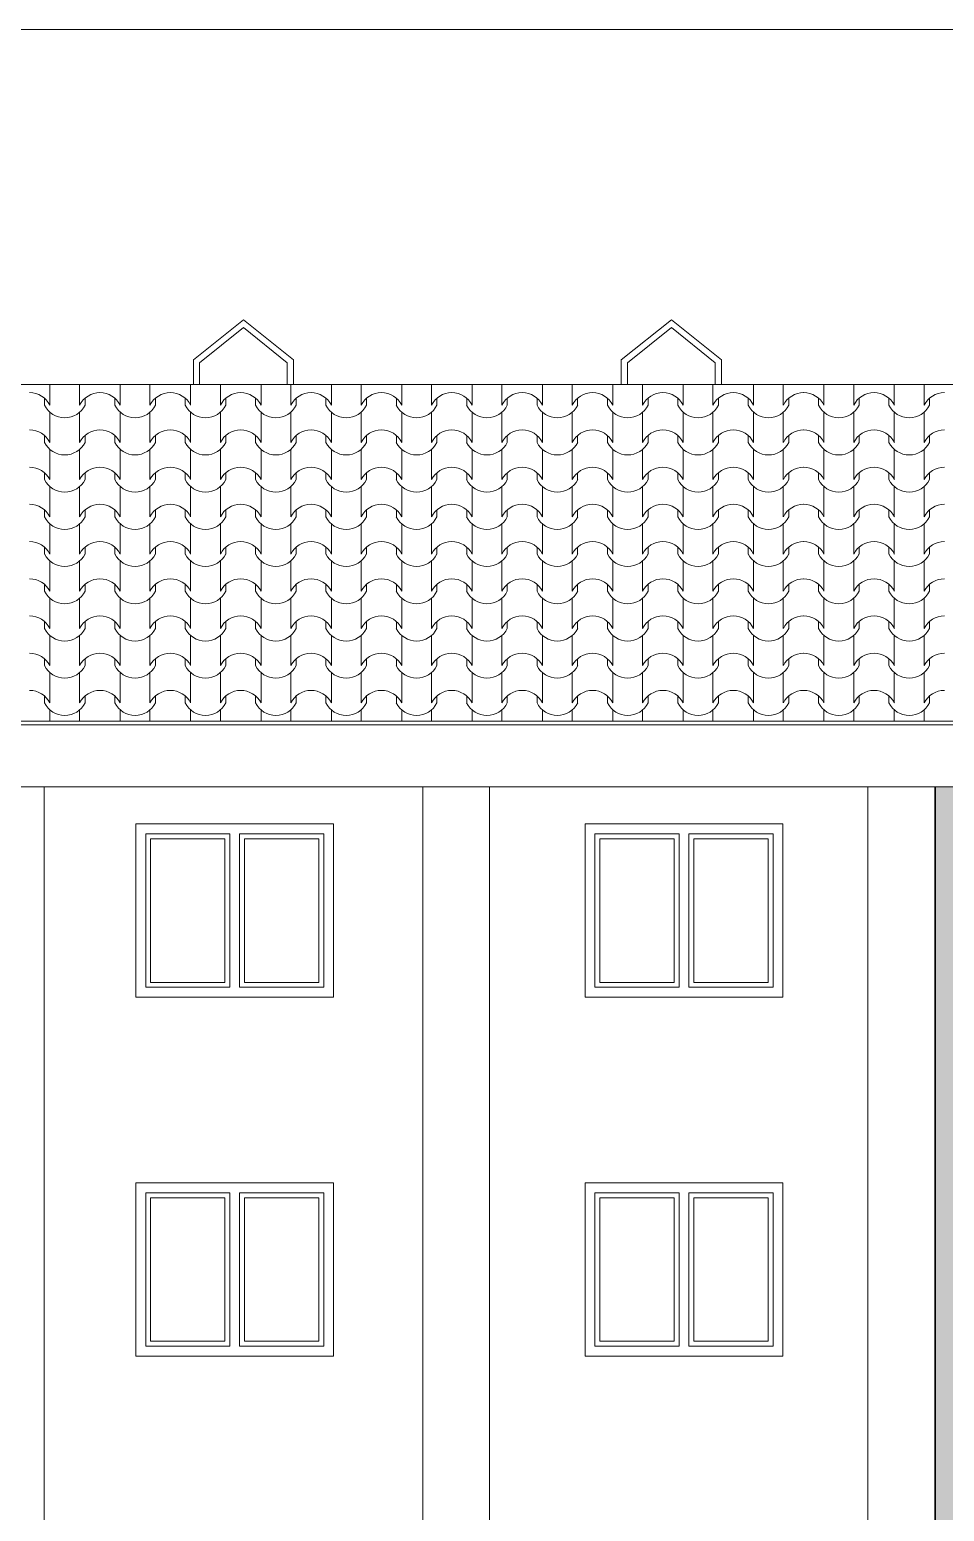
# Model space of a CAD drawing. Header units: millimetres. Extents: x 2791058 to 2855058, y -67651 to -18651.
# Drawn here: x 2807489 to 2814885, y -30625 to -18651 of the extents above; entities that cross this region are included whole.
import ezdxf

# ---------------------------------------------------------------- set-up
doc = ezdxf.new("R2010")
doc.units = ezdxf.units.MM
doc.header["$MEASUREMENT"] = 0
doc.linetypes.add('Hidden Line', pattern=[195.611112, 141.111112, -54.5])
doc.layers.add('Exterior walls', color=7, linetype='Continuous')
for name, color, linetype, lineweight in [('Exterior walls_Pen_No__1', 7, 'Continuous', 0), ('Lines_Pen_No__20', 1, 'Continuous', 0), ('Shell - Roof_Pen_No__21', 7, 'Continuous', 0), ('Structural - Bearing_Pen_No__1', 7, 'Continuous', 0)]:
    doc.layers.add(name, color=color, linetype=linetype, lineweight=lineweight)
doc.layers.add('Structural - Bearing_Pen_No__62', color=7, linetype='Continuous', lineweight=0, true_color=0xaaaaaa)

# ---------------------------------------------------------------- blocks, each defined once
blk = doc.blocks.new('*X2', base_point=(2247654, -76425))
at = {"layer": 'Structural - Bearing_Pen_No__62', "color": 253, "linetype": 'Continuous', "lineweight": 0, "true_color": 0xaaaaaa}
for p, q in [((2807653, -21518), (2807653, -21564)), ((2807893, -21518), (2807893, -21564)), ((2808222, -21518), (2808222, -21564)), ((2808462, -21518), (2808462, -21564)), ((2808791, -21518), (2808791, -21564)), ((2809031, -21518), (2809031, -21564)), ((2809360, -21518), (2809360, -21564)), ((2809600, -21518), (2809600, -21564)), ((2809929, -21518), (2809929, -21564)), ((2810169, -21518), (2810169, -21564)), ((2810498, -21518), (2810498, -21564)), ((2810738, -21518), (2810738, -21564)), ((2811067, -21518), (2811067, -21564)), ((2811307, -21518), (2811307, -21564)), ((2811636, -21518), (2811636, -21564)), ((2811876, -21518), (2811876, -21564)), ((2812205, -21518), (2812205, -21564)), ((2812445, -21518), (2812445, -21564)), ((2812774, -21518), (2812774, -21564)), ((2813014, -21518), (2813014, -21564)), ((2813343, -21518), (2813343, -21564)), ((2813583, -21518), (2813583, -21564)), ((2813911, -21518), (2813911, -21564)), ((2814152, -21518), (2814152, -21564)), ((2814480, -21518), (2814480, -21564)), ((2814721, -21518), (2814721, -21564)), ((2807609, -21630), (2807609, -21686)), ((2807653, -21564), (2807653, -21686)), ((2807893, -21564), (2807893, -21686)), ((2807937, -21630), (2807937, -21686)), ((2808178, -21630), (2808178, -21686)), ((2808222, -21564), (2808222, -21686)), ((2808462, -21564), (2808462, -21686)), ((2808506, -21630), (2808506, -21686)), ((2808747, -21630), (2808747, -21686)), ((2808791, -21564), (2808791, -21686)), ((2809031, -21564), (2809031, -21686)), ((2809075, -21630), (2809075, -21686)), ((2809316, -21630), (2809316, -21686)), ((2809360, -21564), (2809360, -21686)), ((2809600, -21564), (2809600, -21686)), ((2809644, -21630), (2809644, -21686)), ((2809885, -21630), (2809885, -21686)), ((2809929, -21564), (2809929, -21686)), ((2810169, -21564), (2810169, -21686)), ((2810213, -21630), (2810213, -21686)), ((2810454, -21630), (2810454, -21686)), ((2810498, -21564), (2810498, -21686)), ((2810738, -21564), (2810738, -21686)), ((2810782, -21630), (2810782, -21686)), ((2811023, -21630), (2811023, -21686)), ((2811067, -21564), (2811067, -21686)), ((2811307, -21564), (2811307, -21686)), ((2811351, -21630), (2811351, -21686)), ((2811592, -21630), (2811592, -21686)), ((2811636, -21564), (2811636, -21686)), ((2811876, -21564), (2811876, -21686)), ((2811920, -21630), (2811920, -21686)), ((2812161, -21630), (2812161, -21686)), ((2812205, -21564), (2812205, -21686)), ((2812445, -21564), (2812445, -21686)), ((2812489, -21630), (2812489, -21686)), ((2812730, -21630), (2812730, -21686)), ((2812774, -21564), (2812774, -21686)), ((2813014, -21564), (2813014, -21686)), ((2813058, -21630), (2813058, -21686)), ((2813298, -21630), (2813298, -21686)), ((2813343, -21564), (2813343, -21686)), ((2813583, -21564), (2813583, -21686)), ((2813627, -21630), (2813627, -21686)), ((2813867, -21630), (2813867, -21686)), ((2813911, -21564), (2813911, -21686)), ((2814152, -21564), (2814152, -21686)), ((2814196, -21630), (2814196, -21686)), ((2814436, -21630), (2814436, -21686)), ((2814480, -21564), (2814480, -21686)), ((2814721, -21564), (2814721, -21686)), ((2814765, -21630), (2814765, -21686)), ((2807653, -21743), (2807653, -21865)), ((2807893, -21743), (2807893, -21865)), ((2808222, -21743), (2808222, -21865)), ((2808462, -21743), (2808462, -21865)), ((2808791, -21743), (2808791, -21865)), ((2809031, -21743), (2809031, -21865)), ((2809360, -21743), (2809360, -21865)), ((2809600, -21743), (2809600, -21865)), ((2809929, -21743), (2809929, -21865)), ((2810169, -21743), (2810169, -21865)), ((2810498, -21743), (2810498, -21865)), ((2810738, -21743), (2810738, -21865)), ((2811067, -21743), (2811067, -21865)), ((2811307, -21743), (2811307, -21865)), ((2811636, -21743), (2811636, -21865)), ((2811876, -21743), (2811876, -21865)), ((2812205, -21743), (2812205, -21865)), ((2812445, -21743), (2812445, -21865)), ((2812774, -21743), (2812774, -21865)), ((2813014, -21743), (2813014, -21865)), ((2813343, -21743), (2813343, -21865)), ((2813583, -21743), (2813583, -21865)), ((2813911, -21743), (2813911, -21865)), ((2814152, -21743), (2814152, -21865)), ((2814480, -21743), (2814480, -21865)), ((2814721, -21743), (2814721, -21865)), ((2807653, -21865), (2807653, -21987)), ((2807893, -21865), (2807893, -21987)), ((2808222, -21865), (2808222, -21987)), ((2808462, -21865), (2808462, -21987)), ((2808791, -21865), (2808791, -21987)), ((2809031, -21865), (2809031, -21987)), ((2809360, -21865), (2809360, -21987)), ((2809600, -21865), (2809600, -21987)), ((2809929, -21865), (2809929, -21987)), ((2810169, -21865), (2810169, -21987)), ((2810498, -21865), (2810498, -21987)), ((2810738, -21865), (2810738, -21987)), ((2811067, -21865), (2811067, -21987)), ((2811307, -21865), (2811307, -21987)), ((2811636, -21865), (2811636, -21987)), ((2811876, -21865), (2811876, -21987)), ((2812205, -21865), (2812205, -21987)), ((2812445, -21865), (2812445, -21987)), ((2812774, -21865), (2812774, -21987)), ((2813014, -21865), (2813014, -21987)), ((2813343, -21865), (2813343, -21987)), ((2813583, -21865), (2813583, -21987)), ((2813911, -21865), (2813911, -21987)), ((2814152, -21865), (2814152, -21987)), ((2814480, -21865), (2814480, -21987)), ((2814721, -21865), (2814721, -21987)), ((2807609, -21931), (2807609, -21987)), ((2807937, -21931), (2807937, -21987)), ((2808178, -21931), (2808178, -21987)), ((2808506, -21931), (2808506, -21987)), ((2808747, -21931), (2808747, -21987)), ((2809075, -21931), (2809075, -21987)), ((2809316, -21931), (2809316, -21987)), ((2809644, -21931), (2809644, -21987)), ((2809885, -21931), (2809885, -21987)), ((2810213, -21931), (2810213, -21987)), ((2810454, -21931), (2810454, -21987)), ((2810782, -21931), (2810782, -21987)), ((2811023, -21931), (2811023, -21987)), ((2811351, -21931), (2811351, -21987)), ((2811592, -21931), (2811592, -21987)), ((2811920, -21931), (2811920, -21987)), ((2812161, -21931), (2812161, -21987)), ((2812489, -21931), (2812489, -21987)), ((2812730, -21931), (2812730, -21987)), ((2813058, -21931), (2813058, -21987)), ((2813298, -21931), (2813298, -21987)), ((2813627, -21931), (2813627, -21987)), ((2813867, -21931), (2813867, -21987)), ((2814196, -21931), (2814196, -21987)), ((2814436, -21931), (2814436, -21987)), ((2814765, -21931), (2814765, -21987)), ((2807653, -22044), (2807653, -22166)), ((2807893, -22044), (2807893, -22166)), ((2808222, -22044), (2808222, -22166)), ((2808462, -22044), (2808462, -22166)), ((2808791, -22044), (2808791, -22166)), ((2809031, -22044), (2809031, -22166)), ((2809360, -22044), (2809360, -22166)), ((2809600, -22044), (2809600, -22166)), ((2809929, -22044), (2809929, -22166)), ((2810169, -22044), (2810169, -22166)), ((2810498, -22044), (2810498, -22166)), ((2810738, -22044), (2810738, -22166)), ((2811067, -22044), (2811067, -22166)), ((2811307, -22044), (2811307, -22166)), ((2811636, -22044), (2811636, -22166)), ((2811876, -22044), (2811876, -22166)), ((2812205, -22044), (2812205, -22166)), ((2812445, -22044), (2812445, -22166)), ((2812774, -22044), (2812774, -22166)), ((2813014, -22044), (2813014, -22166)), ((2813343, -22044), (2813343, -22166)), ((2813583, -22044), (2813583, -22166)), ((2813911, -22044), (2813911, -22166)), ((2814152, -22044), (2814152, -22166)), ((2814480, -22044), (2814480, -22166)), ((2814721, -22044), (2814721, -22166)), ((2807609, -22232), (2807609, -22288)), ((2807653, -22166), (2807653, -22288)), ((2807893, -22166), (2807893, -22288)), ((2807937, -22232), (2807937, -22288)), ((2808178, -22232), (2808178, -22288)), ((2808222, -22166), (2808222, -22288)), ((2808462, -22166), (2808462, -22288)), ((2808506, -22232), (2808506, -22288)), ((2808747, -22232), (2808747, -22288)), ((2808791, -22166), (2808791, -22288)), ((2809031, -22166), (2809031, -22288)), ((2809075, -22232), (2809075, -22288)), ((2809316, -22232), (2809316, -22288)), ((2809360, -22166), (2809360, -22288)), ((2809600, -22166), (2809600, -22288)), ((2809644, -22232), (2809644, -22288)), ((2809885, -22232), (2809885, -22288)), ((2809929, -22166), (2809929, -22288)), ((2810169, -22166), (2810169, -22288)), ((2810213, -22232), (2810213, -22288)), ((2810454, -22232), (2810454, -22288)), ((2810498, -22166), (2810498, -22288)), ((2810738, -22166), (2810738, -22288)), ((2810782, -22232), (2810782, -22288)), ((2811023, -22232), (2811023, -22288)), ((2811067, -22166), (2811067, -22288)), ((2811307, -22166), (2811307, -22288)), ((2811351, -22232), (2811351, -22288)), ((2811592, -22232), (2811592, -22288)), ((2811636, -22166), (2811636, -22288)), ((2811876, -22166), (2811876, -22288)), ((2811920, -22232), (2811920, -22288)), ((2812161, -22232), (2812161, -22288)), ((2812205, -22166), (2812205, -22288)), ((2812445, -22166), (2812445, -22288)), ((2812489, -22232), (2812489, -22288)), ((2812730, -22232), (2812730, -22288)), ((2812774, -22166), (2812774, -22288)), ((2813014, -22166), (2813014, -22288)), ((2813058, -22232), (2813058, -22288)), ((2813298, -22232), (2813298, -22288)), ((2813343, -22166), (2813343, -22288)), ((2813583, -22166), (2813583, -22288)), ((2813627, -22232), (2813627, -22288)), ((2813867, -22232), (2813867, -22288)), ((2813911, -22166), (2813911, -22288)), ((2814152, -22166), (2814152, -22288)), ((2814196, -22232), (2814196, -22288)), ((2814436, -22232), (2814436, -22288)), ((2814480, -22166), (2814480, -22288)), ((2814721, -22166), (2814721, -22288)), ((2814765, -22232), (2814765, -22288)), ((2807653, -22344), (2807653, -22466)), ((2807893, -22344), (2807893, -22466)), ((2808222, -22344), (2808222, -22466)), ((2808462, -22344), (2808462, -22466)), ((2808791, -22344), (2808791, -22466)), ((2809031, -22344), (2809031, -22466)), ((2809360, -22344), (2809360, -22466)), ((2809600, -22344), (2809600, -22466)), ((2809929, -22344), (2809929, -22466)), ((2810169, -22344), (2810169, -22466)), ((2810498, -22344), (2810498, -22466)), ((2810738, -22344), (2810738, -22466)), ((2811067, -22344), (2811067, -22466)), ((2811307, -22344), (2811307, -22466)), ((2811636, -22344), (2811636, -22466)), ((2811876, -22344), (2811876, -22466)), ((2812205, -22344), (2812205, -22466)), ((2812445, -22344), (2812445, -22466)), ((2812774, -22344), (2812774, -22466)), ((2813014, -22344), (2813014, -22466)), ((2813343, -22344), (2813343, -22466)), ((2813583, -22344), (2813583, -22466)), ((2813911, -22344), (2813911, -22466)), ((2814152, -22344), (2814152, -22466)), ((2814480, -22344), (2814480, -22466)), ((2814721, -22344), (2814721, -22466)), ((2807653, -22466), (2807653, -22588)), ((2807893, -22466), (2807893, -22588)), ((2808222, -22466), (2808222, -22588)), ((2808462, -22466), (2808462, -22588)), ((2808791, -22466), (2808791, -22588)), ((2809031, -22466), (2809031, -22588)), ((2809360, -22466), (2809360, -22588)), ((2809600, -22466), (2809600, -22588)), ((2809929, -22466), (2809929, -22588)), ((2810169, -22466), (2810169, -22588)), ((2810498, -22466), (2810498, -22588)), ((2810738, -22466), (2810738, -22588)), ((2811067, -22466), (2811067, -22588)), ((2811307, -22466), (2811307, -22588)), ((2811636, -22466), (2811636, -22588)), ((2811876, -22466), (2811876, -22588)), ((2812205, -22466), (2812205, -22588)), ((2812445, -22466), (2812445, -22588)), ((2812774, -22466), (2812774, -22588)), ((2813014, -22466), (2813014, -22588)), ((2813343, -22466), (2813343, -22588)), ((2813583, -22466), (2813583, -22588)), ((2813911, -22466), (2813911, -22588)), ((2814152, -22466), (2814152, -22588)), ((2814480, -22466), (2814480, -22588)), ((2814721, -22466), (2814721, -22588)), ((2807609, -22532), (2807609, -22588)), ((2807937, -22532), (2807937, -22588)), ((2808178, -22532), (2808178, -22588)), ((2808506, -22532), (2808506, -22588)), ((2808747, -22532), (2808747, -22588)), ((2809075, -22532), (2809075, -22588)), ((2809316, -22532), (2809316, -22588)), ((2809644, -22532), (2809644, -22588)), ((2809885, -22532), (2809885, -22588)), ((2810213, -22532), (2810213, -22588)), ((2810454, -22532), (2810454, -22588)), ((2810782, -22532), (2810782, -22588)), ((2811023, -22532), (2811023, -22588)), ((2811351, -22532), (2811351, -22588)), ((2811592, -22532), (2811592, -22588)), ((2811920, -22532), (2811920, -22588)), ((2812161, -22532), (2812161, -22588)), ((2812489, -22532), (2812489, -22588)), ((2812730, -22532), (2812730, -22588)), ((2813058, -22532), (2813058, -22588)), ((2813298, -22532), (2813298, -22588)), ((2813627, -22532), (2813627, -22588)), ((2813867, -22532), (2813867, -22588)), ((2814196, -22532), (2814196, -22588)), ((2814436, -22532), (2814436, -22588)), ((2814765, -22532), (2814765, -22588)), ((2807653, -22645), (2807653, -22767)), ((2807893, -22645), (2807893, -22767)), ((2808222, -22645), (2808222, -22767)), ((2808462, -22645), (2808462, -22767)), ((2808791, -22645), (2808791, -22767)), ((2809031, -22645), (2809031, -22767)), ((2809360, -22645), (2809360, -22767)), ((2809600, -22645), (2809600, -22767)), ((2809929, -22645), (2809929, -22767)), ((2810169, -22645), (2810169, -22767)), ((2810498, -22645), (2810498, -22767)), ((2810738, -22645), (2810738, -22767)), ((2811067, -22645), (2811067, -22767)), ((2811307, -22645), (2811307, -22767)), ((2811636, -22645), (2811636, -22767)), ((2811876, -22645), (2811876, -22767)), ((2812205, -22645), (2812205, -22767)), ((2812445, -22645), (2812445, -22767)), ((2812774, -22645), (2812774, -22767)), ((2813014, -22645), (2813014, -22767)), ((2813343, -22645), (2813343, -22767)), ((2813583, -22645), (2813583, -22767)), ((2813911, -22645), (2813911, -22767)), ((2814152, -22645), (2814152, -22767)), ((2814480, -22645), (2814480, -22767)), ((2814721, -22645), (2814721, -22767)), ((2807609, -22833), (2807609, -22889)), ((2807653, -22767), (2807653, -22889)), ((2807893, -22767), (2807893, -22889)), ((2807937, -22833), (2807937, -22889)), ((2808178, -22833), (2808178, -22889)), ((2808222, -22767), (2808222, -22889)), ((2808462, -22767), (2808462, -22889)), ((2808506, -22833), (2808506, -22889)), ((2808747, -22833), (2808747, -22889)), ((2808791, -22767), (2808791, -22889)), ((2809031, -22767), (2809031, -22889)), ((2809075, -22833), (2809075, -22889)), ((2809316, -22833), (2809316, -22889)), ((2809360, -22767), (2809360, -22889)), ((2809600, -22767), (2809600, -22889)), ((2809644, -22833), (2809644, -22889)), ((2809885, -22833), (2809885, -22889)), ((2809929, -22767), (2809929, -22889)), ((2810169, -22767), (2810169, -22889)), ((2810213, -22833), (2810213, -22889)), ((2810454, -22833), (2810454, -22889)), ((2810498, -22767), (2810498, -22889)), ((2810738, -22767), (2810738, -22889)), ((2810782, -22833), (2810782, -22889)), ((2811023, -22833), (2811023, -22889)), ((2811067, -22767), (2811067, -22889)), ((2811307, -22767), (2811307, -22889)), ((2811351, -22833), (2811351, -22889)), ((2811592, -22833), (2811592, -22889)), ((2811636, -22767), (2811636, -22889)), ((2811876, -22767), (2811876, -22889)), ((2811920, -22833), (2811920, -22889)), ((2812161, -22833), (2812161, -22889)), ((2812205, -22767), (2812205, -22889)), ((2812445, -22767), (2812445, -22889)), ((2812489, -22833), (2812489, -22889)), ((2812730, -22833), (2812730, -22889)), ((2812774, -22767), (2812774, -22889)), ((2813014, -22767), (2813014, -22889)), ((2813058, -22833), (2813058, -22889)), ((2813298, -22833), (2813298, -22889)), ((2813343, -22767), (2813343, -22889)), ((2813583, -22767), (2813583, -22889)), ((2813627, -22833), (2813627, -22889)), ((2813867, -22833), (2813867, -22889)), ((2813911, -22767), (2813911, -22889)), ((2814152, -22767), (2814152, -22889)), ((2814196, -22833), (2814196, -22889)), ((2814436, -22833), (2814436, -22889)), ((2814480, -22767), (2814480, -22889)), ((2814721, -22767), (2814721, -22889)), ((2814765, -22833), (2814765, -22889)), ((2807653, -22946), (2807653, -23068)), ((2807893, -22946), (2807893, -23068)), ((2808222, -22946), (2808222, -23068)), ((2808462, -22946), (2808462, -23068)), ((2808791, -22946), (2808791, -23068)), ((2809031, -22946), (2809031, -23068)), ((2809360, -22946), (2809360, -23068)), ((2809600, -22946), (2809600, -23068)), ((2809929, -22946), (2809929, -23068)), ((2810169, -22946), (2810169, -23068)), ((2810498, -22946), (2810498, -23068)), ((2810738, -22946), (2810738, -23068)), ((2811067, -22946), (2811067, -23068)), ((2811307, -22946), (2811307, -23068)), ((2811636, -22946), (2811636, -23068)), ((2811876, -22946), (2811876, -23068)), ((2812205, -22946), (2812205, -23068)), ((2812445, -22946), (2812445, -23068)), ((2812774, -22946), (2812774, -23068)), ((2813014, -22946), (2813014, -23068)), ((2813343, -22946), (2813343, -23068)), ((2813583, -22946), (2813583, -23068)), ((2813911, -22946), (2813911, -23068)), ((2814152, -22946), (2814152, -23068)), ((2814480, -22946), (2814480, -23068)), ((2814721, -22946), (2814721, -23068)), ((2807653, -23068), (2807653, -23190)), ((2807893, -23068), (2807893, -23190)), ((2808222, -23068), (2808222, -23190)), ((2808462, -23068), (2808462, -23190)), ((2808791, -23068), (2808791, -23190)), ((2809031, -23068), (2809031, -23190)), ((2809360, -23068), (2809360, -23190)), ((2809600, -23068), (2809600, -23190)), ((2809929, -23068), (2809929, -23190)), ((2810169, -23068), (2810169, -23190)), ((2810498, -23068), (2810498, -23190)), ((2810738, -23068), (2810738, -23190)), ((2811067, -23068), (2811067, -23190)), ((2811307, -23068), (2811307, -23190)), ((2811636, -23068), (2811636, -23190)), ((2811876, -23068), (2811876, -23190)), ((2812205, -23068), (2812205, -23190)), ((2812445, -23068), (2812445, -23190)), ((2812774, -23068), (2812774, -23190)), ((2813014, -23068), (2813014, -23190)), ((2813343, -23068), (2813343, -23190)), ((2813583, -23068), (2813583, -23190)), ((2813911, -23068), (2813911, -23190)), ((2814152, -23068), (2814152, -23190)), ((2814480, -23068), (2814480, -23190)), ((2814721, -23068), (2814721, -23190)), ((2807609, -23134), (2807609, -23190)), ((2807937, -23134), (2807937, -23190)), ((2808178, -23134), (2808178, -23190)), ((2808506, -23134), (2808506, -23190)), ((2808747, -23134), (2808747, -23190)), ((2809075, -23134), (2809075, -23190)), ((2809316, -23134), (2809316, -23190)), ((2809644, -23134), (2809644, -23190)), ((2809885, -23134), (2809885, -23190)), ((2810213, -23134), (2810213, -23190)), ((2810454, -23134), (2810454, -23190)), ((2810782, -23134), (2810782, -23190)), ((2811023, -23134), (2811023, -23190)), ((2811351, -23134), (2811351, -23190)), ((2811592, -23134), (2811592, -23190)), ((2811920, -23134), (2811920, -23190)), ((2812161, -23134), (2812161, -23190)), ((2812489, -23134), (2812489, -23190)), ((2812730, -23134), (2812730, -23190)), ((2813058, -23134), (2813058, -23190)), ((2813298, -23134), (2813298, -23190)), ((2813627, -23134), (2813627, -23190)), ((2813867, -23134), (2813867, -23190)), ((2814196, -23134), (2814196, -23190)), ((2814436, -23134), (2814436, -23190)), ((2814765, -23134), (2814765, -23190)), ((2807653, -23246), (2807653, -23368)), ((2807893, -23246), (2807893, -23368)), ((2808222, -23246), (2808222, -23368)), ((2808462, -23246), (2808462, -23368)), ((2808791, -23246), (2808791, -23368)), ((2809031, -23246), (2809031, -23368)), ((2809360, -23246), (2809360, -23368)), ((2809600, -23246), (2809600, -23368)), ((2809929, -23246), (2809929, -23368)), ((2810169, -23246), (2810169, -23368)), ((2810498, -23246), (2810498, -23368)), ((2810738, -23246), (2810738, -23368)), ((2811067, -23246), (2811067, -23368)), ((2811307, -23246), (2811307, -23368)), ((2811636, -23246), (2811636, -23368)), ((2811876, -23246), (2811876, -23368)), ((2812205, -23246), (2812205, -23368)), ((2812445, -23246), (2812445, -23368)), ((2812774, -23246), (2812774, -23368)), ((2813014, -23246), (2813014, -23368)), ((2813343, -23246), (2813343, -23368)), ((2813583, -23246), (2813583, -23368)), ((2813911, -23246), (2813911, -23368)), ((2814152, -23246), (2814152, -23368)), ((2814480, -23246), (2814480, -23368)), ((2814721, -23246), (2814721, -23368)), ((2807609, -23434), (2807609, -23490)), ((2807653, -23368), (2807653, -23490)), ((2807893, -23368), (2807893, -23490)), ((2807937, -23434), (2807937, -23490)), ((2808178, -23434), (2808178, -23490)), ((2808222, -23368), (2808222, -23490)), ((2808462, -23368), (2808462, -23490)), ((2808506, -23434), (2808506, -23490)), ((2808747, -23434), (2808747, -23490)), ((2808791, -23368), (2808791, -23490)), ((2809031, -23368), (2809031, -23490)), ((2809075, -23434), (2809075, -23490)), ((2809316, -23434), (2809316, -23490)), ((2809360, -23368), (2809360, -23490)), ((2809600, -23368), (2809600, -23490)), ((2809644, -23434), (2809644, -23490)), ((2809885, -23434), (2809885, -23490)), ((2809929, -23368), (2809929, -23490)), ((2810169, -23368), (2810169, -23490)), ((2810213, -23434), (2810213, -23490)), ((2810454, -23434), (2810454, -23490)), ((2810498, -23368), (2810498, -23490)), ((2810738, -23368), (2810738, -23490)), ((2810782, -23434), (2810782, -23490)), ((2811023, -23434), (2811023, -23490)), ((2811067, -23368), (2811067, -23490)), ((2811307, -23368), (2811307, -23490)), ((2811351, -23434), (2811351, -23490)), ((2811592, -23434), (2811592, -23490)), ((2811636, -23368), (2811636, -23490)), ((2811876, -23368), (2811876, -23490)), ((2811920, -23434), (2811920, -23490)), ((2812161, -23434), (2812161, -23490)), ((2812205, -23368), (2812205, -23490)), ((2812445, -23368), (2812445, -23490)), ((2812489, -23434), (2812489, -23490)), ((2812730, -23434), (2812730, -23490)), ((2812774, -23368), (2812774, -23490)), ((2813014, -23368), (2813014, -23490)), ((2813058, -23434), (2813058, -23490)), ((2813298, -23434), (2813298, -23490)), ((2813343, -23368), (2813343, -23490)), ((2813583, -23368), (2813583, -23490)), ((2813627, -23434), (2813627, -23490)), ((2813867, -23434), (2813867, -23490)), ((2813911, -23368), (2813911, -23490)), ((2814152, -23368), (2814152, -23490)), ((2814196, -23434), (2814196, -23490)), ((2814436, -23434), (2814436, -23490)), ((2814480, -23368), (2814480, -23490)), ((2814721, -23368), (2814721, -23490)), ((2814765, -23434), (2814765, -23490)), ((2807653, -23547), (2807653, -23669)), ((2807893, -23547), (2807893, -23669)), ((2808222, -23547), (2808222, -23669)), ((2808462, -23547), (2808462, -23669)), ((2808791, -23547), (2808791, -23669)), ((2809031, -23547), (2809031, -23669)), ((2809360, -23547), (2809360, -23669)), ((2809600, -23547), (2809600, -23669)), ((2809929, -23547), (2809929, -23669)), ((2810169, -23547), (2810169, -23669)), ((2810498, -23547), (2810498, -23669)), ((2810738, -23547), (2810738, -23669)), ((2811067, -23547), (2811067, -23669)), ((2811307, -23547), (2811307, -23669)), ((2811636, -23547), (2811636, -23669)), ((2811876, -23547), (2811876, -23669)), ((2812205, -23547), (2812205, -23669)), ((2812445, -23547), (2812445, -23669)), ((2812774, -23547), (2812774, -23669)), ((2813014, -23547), (2813014, -23669)), ((2813343, -23547), (2813343, -23669)), ((2813583, -23547), (2813583, -23669)), ((2813911, -23547), (2813911, -23669)), ((2814152, -23547), (2814152, -23669)), ((2814480, -23547), (2814480, -23669)), ((2814721, -23547), (2814721, -23669)), ((2807653, -23669), (2807653, -23791)), ((2807893, -23669), (2807893, -23791)), ((2808222, -23669), (2808222, -23791)), ((2808462, -23669), (2808462, -23791)), ((2808791, -23669), (2808791, -23791)), ((2809031, -23669), (2809031, -23791)), ((2809360, -23669), (2809360, -23791)), ((2809600, -23669), (2809600, -23791)), ((2809929, -23669), (2809929, -23791)), ((2810169, -23669), (2810169, -23791)), ((2810498, -23669), (2810498, -23791)), ((2810738, -23669), (2810738, -23791)), ((2811067, -23669), (2811067, -23791)), ((2811307, -23669), (2811307, -23791)), ((2811636, -23669), (2811636, -23791)), ((2811876, -23669), (2811876, -23791)), ((2812205, -23669), (2812205, -23791)), ((2812445, -23669), (2812445, -23791)), ((2812774, -23669), (2812774, -23791)), ((2813014, -23669), (2813014, -23791)), ((2813343, -23669), (2813343, -23791)), ((2813583, -23669), (2813583, -23791)), ((2813911, -23669), (2813911, -23791)), ((2814152, -23669), (2814152, -23791)), ((2814480, -23669), (2814480, -23791)), ((2814721, -23669), (2814721, -23791)), ((2807609, -23735), (2807609, -23791)), ((2807937, -23735), (2807937, -23791)), ((2808178, -23735), (2808178, -23791)), ((2808506, -23735), (2808506, -23791)), ((2808747, -23735), (2808747, -23791)), ((2809075, -23735), (2809075, -23791)), ((2809316, -23735), (2809316, -23791)), ((2809644, -23735), (2809644, -23791)), ((2809885, -23735), (2809885, -23791)), ((2810213, -23735), (2810213, -23791)), ((2810454, -23735), (2810454, -23791)), ((2810782, -23735), (2810782, -23791)), ((2811023, -23735), (2811023, -23791)), ((2811351, -23735), (2811351, -23791)), ((2811592, -23735), (2811592, -23791)), ((2811920, -23735), (2811920, -23791)), ((2812161, -23735), (2812161, -23791)), ((2812489, -23735), (2812489, -23791)), ((2812730, -23735), (2812730, -23791)), ((2813058, -23735), (2813058, -23791)), ((2813298, -23735), (2813298, -23791)), ((2813627, -23735), (2813627, -23791)), ((2813867, -23735), (2813867, -23791)), ((2814196, -23735), (2814196, -23791)), ((2814436, -23735), (2814436, -23791)), ((2814765, -23735), (2814765, -23791)), ((2807653, -23848), (2807653, -23970)), ((2807893, -23848), (2807893, -23970)), ((2808222, -23848), (2808222, -23970)), ((2808462, -23848), (2808462, -23970)), ((2808791, -23848), (2808791, -23970)), ((2809031, -23848), (2809031, -23970)), ((2809360, -23848), (2809360, -23970)), ((2809600, -23848), (2809600, -23970)), ((2809929, -23848), (2809929, -23970)), ((2810169, -23848), (2810169, -23970)), ((2810498, -23848), (2810498, -23970)), ((2810738, -23848), (2810738, -23970)), ((2811067, -23848), (2811067, -23970)), ((2811307, -23848), (2811307, -23970)), ((2811636, -23848), (2811636, -23970)), ((2811876, -23848), (2811876, -23970)), ((2812205, -23848), (2812205, -23970)), ((2812445, -23848), (2812445, -23970)), ((2812774, -23848), (2812774, -23970)), ((2813014, -23848), (2813014, -23970)), ((2813343, -23848), (2813343, -23970)), ((2813583, -23848), (2813583, -23970)), ((2813911, -23848), (2813911, -23970)), ((2814152, -23848), (2814152, -23970)), ((2814480, -23848), (2814480, -23970)), ((2814721, -23848), (2814721, -23970)), ((2807609, -24036), (2807609, -24092)), ((2807653, -23970), (2807653, -24092)), ((2807893, -23970), (2807893, -24092)), ((2807937, -24036), (2807937, -24092)), ((2808178, -24036), (2808178, -24092)), ((2808222, -23970), (2808222, -24092)), ((2808462, -23970), (2808462, -24092)), ((2808506, -24036), (2808506, -24092)), ((2808747, -24036), (2808747, -24092)), ((2808791, -23970), (2808791, -24092)), ((2809031, -23970), (2809031, -24092)), ((2809075, -24036), (2809075, -24092)), ((2809316, -24036), (2809316, -24092)), ((2809360, -23970), (2809360, -24092)), ((2809600, -23970), (2809600, -24092)), ((2809644, -24036), (2809644, -24092)), ((2809885, -24036), (2809885, -24092)), ((2809929, -23970), (2809929, -24092)), ((2810169, -23970), (2810169, -24092)), ((2810213, -24036), (2810213, -24092)), ((2810454, -24036), (2810454, -24092)), ((2810498, -23970), (2810498, -24092)), ((2810738, -23970), (2810738, -24092)), ((2810782, -24036), (2810782, -24092)), ((2811023, -24036), (2811023, -24092)), ((2811067, -23970), (2811067, -24092)), ((2811307, -23970), (2811307, -24092)), ((2811351, -24036), (2811351, -24092)), ((2811592, -24036), (2811592, -24092)), ((2811636, -23970), (2811636, -24092)), ((2811876, -23970), (2811876, -24092)), ((2811920, -24036), (2811920, -24092)), ((2812161, -24036), (2812161, -24092)), ((2812205, -23970), (2812205, -24092)), ((2812445, -23970), (2812445, -24092)), ((2812489, -24036), (2812489, -24092)), ((2812730, -24036), (2812730, -24092)), ((2812774, -23970), (2812774, -24092)), ((2813014, -23970), (2813014, -24092)), ((2813058, -24036), (2813058, -24092)), ((2813298, -24036), (2813298, -24092)), ((2813343, -23970), (2813343, -24092)), ((2813583, -23970), (2813583, -24092)), ((2813627, -24036), (2813627, -24092)), ((2813867, -24036), (2813867, -24092)), ((2813911, -23970), (2813911, -24092)), ((2814152, -23970), (2814152, -24092)), ((2814196, -24036), (2814196, -24092)), ((2814436, -24036), (2814436, -24092)), ((2814480, -23970), (2814480, -24092)), ((2814721, -23970), (2814721, -24092)), ((2814765, -24036), (2814765, -24092)), ((2807653, -24148), (2807653, -24240)), ((2807893, -24148), (2807893, -24240)), ((2808222, -24148), (2808222, -24240)), ((2808462, -24148), (2808462, -24240)), ((2808791, -24148), (2808791, -24240)), ((2809031, -24148), (2809031, -24240)), ((2809360, -24148), (2809360, -24240)), ((2809600, -24148), (2809600, -24240)), ((2809929, -24148), (2809929, -24240)), ((2810169, -24148), (2810169, -24240)), ((2810498, -24148), (2810498, -24240)), ((2810738, -24148), (2810738, -24240)), ((2811067, -24148), (2811067, -24240)), ((2811307, -24148), (2811307, -24240)), ((2811636, -24148), (2811636, -24240)), ((2811876, -24148), (2811876, -24240)), ((2812205, -24148), (2812205, -24240)), ((2812445, -24148), (2812445, -24240)), ((2812774, -24148), (2812774, -24240)), ((2813014, -24148), (2813014, -24240)), ((2813343, -24148), (2813343, -24240)), ((2813583, -24148), (2813583, -24240)), ((2813911, -24148), (2813911, -24240)), ((2814152, -24148), (2814152, -24240)), ((2814480, -24148), (2814480, -24240)), ((2814721, -24148), (2814721, -24240))]:
    blk.add_line(p, q, dxfattribs=at)
for centre, radius, start, end in [((2807488, -21770), 185, 26.9885, 89.8295), ((2808058, -21770), 185, 90.1705, 153.0115), ((2808057, -21770), 185, 26.9885, 89.8295), ((2808627, -21770), 185, 90.1705, 153.0115), ((2808626, -21770), 185, 26.9885, 89.8295), ((2809196, -21770), 185, 90.1705, 153.0115), ((2809195, -21770), 185, 26.9885, 89.8295), ((2809765, -21770), 185, 90.1705, 153.0115), ((2809764, -21770), 185, 26.9885, 89.8295), ((2810334, -21770), 185, 90.1705, 153.0115), ((2810333, -21770), 185, 26.9885, 89.8295), ((2810903, -21770), 185, 90.1705, 153.0115), ((2810902, -21770), 185, 26.9885, 89.8295), ((2811472, -21770), 185, 90.1705, 153.0115), ((2811471, -21770), 185, 26.9885, 89.8295), ((2812041, -21770), 185, 90.1705, 153.0115), ((2812040, -21770), 185, 26.9885, 89.8295), ((2812610, -21770), 185, 90.1705, 153.0115), ((2812609, -21770), 185, 26.9885, 89.8295), ((2813179, -21770), 185, 90.1705, 153.0115), ((2813178, -21770), 185, 26.9885, 89.8295), ((2813748, -21770), 185, 90.1705, 153.0115), ((2813747, -21770), 185, 26.9885, 89.8295), ((2814317, -21770), 185, 90.1705, 153.0115), ((2814316, -21770), 185, 26.9885, 89.8295), ((2814886, -21770), 185, 90.1705, 153.0115), ((2807773, -21604), 184, 206.7044, 333.2956), ((2808342, -21604), 184, 206.7044, 333.2956), ((2808911, -21604), 184, 206.7044, 333.2956), ((2809480, -21604), 184, 206.7044, 333.2956), ((2810049, -21604), 184, 206.7044, 333.2956), ((2810618, -21604), 184, 206.7044, 333.2956), ((2811187, -21604), 184, 206.7044, 333.2956), ((2811756, -21604), 184, 206.7044, 333.2956), ((2812325, -21604), 184, 206.7044, 333.2956), ((2812894, -21604), 184, 206.7044, 333.2956), ((2813463, -21604), 184, 206.7044, 333.2956), ((2814032, -21604), 184, 206.7044, 333.2956), ((2814601, -21604), 184, 206.7044, 333.2956), ((2807488, -22071), 185, 26.9885, 89.8295), ((2808058, -22071), 185, 90.1705, 153.0115), ((2808057, -22071), 185, 26.9885, 89.8295), ((2808627, -22071), 185, 90.1705, 153.0115), ((2808626, -22071), 185, 26.9885, 89.8295), ((2809196, -22071), 185, 90.1705, 153.0115), ((2809195, -22071), 185, 26.9885, 89.8295), ((2809765, -22071), 185, 90.1705, 153.0115), ((2809764, -22071), 185, 26.9885, 89.8295), ((2810334, -22071), 185, 90.1705, 153.0115), ((2810333, -22071), 185, 26.9885, 89.8295), ((2810903, -22071), 185, 90.1705, 153.0115), ((2810902, -22071), 185, 26.9885, 89.8295), ((2811472, -22071), 185, 90.1705, 153.0115), ((2811471, -22071), 185, 26.9885, 89.8295), ((2812041, -22071), 185, 90.1705, 153.0115), ((2812040, -22071), 185, 26.9885, 89.8295), ((2812610, -22071), 185, 90.1705, 153.0115), ((2812609, -22071), 185, 26.9885, 89.8295), ((2813179, -22071), 185, 90.1705, 153.0115), ((2813178, -22071), 185, 26.9885, 89.8295), ((2813748, -22071), 185, 90.1705, 153.0115), ((2813747, -22071), 185, 26.9885, 89.8295), ((2814317, -22071), 185, 90.1705, 153.0115), ((2814316, -22071), 185, 26.9885, 89.8295), ((2814886, -22071), 185, 90.1705, 153.0115), ((2807773, -21904), 184, 206.7044, 333.2956), ((2808342, -21904), 184, 206.7044, 333.2956), ((2808911, -21904), 184, 206.7044, 333.2956), ((2809480, -21904), 184, 206.7044, 333.2956), ((2810049, -21904), 184, 206.7044, 333.2956), ((2810618, -21904), 184, 206.7044, 333.2956), ((2811187, -21904), 184, 206.7044, 333.2956), ((2811756, -21904), 184, 206.7044, 333.2956), ((2812325, -21904), 184, 206.7044, 333.2956), ((2812894, -21904), 184, 206.7044, 333.2956), ((2813463, -21904), 184, 206.7044, 333.2956), ((2814032, -21904), 184, 206.7044, 333.2956), ((2814601, -21904), 184, 206.7044, 333.2956), ((2807488, -22372), 185, 26.9885, 89.8295), ((2808058, -22372), 185, 90.1705, 153.0115), ((2808057, -22372), 185, 26.9885, 89.8295), ((2808627, -22372), 185, 90.1705, 153.0115), ((2808626, -22372), 185, 26.9885, 89.8295), ((2809196, -22372), 185, 90.1705, 153.0115), ((2809195, -22372), 185, 26.9885, 89.8295), ((2809765, -22372), 185, 90.1705, 153.0115), ((2809764, -22372), 185, 26.9885, 89.8295), ((2810334, -22372), 185, 90.1705, 153.0115), ((2810333, -22372), 185, 26.9885, 89.8295), ((2810903, -22372), 185, 90.1705, 153.0115), ((2810902, -22372), 185, 26.9885, 89.8295), ((2811472, -22372), 185, 90.1705, 153.0115), ((2811471, -22372), 185, 26.9885, 89.8295), ((2812041, -22372), 185, 90.1705, 153.0115), ((2812040, -22372), 185, 26.9885, 89.8295), ((2812610, -22372), 185, 90.1705, 153.0115), ((2812609, -22372), 185, 26.9885, 89.8295), ((2813179, -22372), 185, 90.1705, 153.0115), ((2813178, -22372), 185, 26.9885, 89.8295), ((2813748, -22372), 185, 90.1705, 153.0115), ((2813747, -22372), 185, 26.9885, 89.8295), ((2814317, -22372), 185, 90.1705, 153.0115), ((2814316, -22372), 185, 26.9885, 89.8295), ((2814886, -22372), 185, 90.1705, 153.0115), ((2807773, -22205), 184, 206.7044, 333.2956), ((2808342, -22205), 184, 206.7044, 333.2956), ((2808911, -22205), 184, 206.7044, 333.2956), ((2809480, -22205), 184, 206.7044, 333.2956), ((2810049, -22205), 184, 206.7044, 333.2956), ((2810618, -22205), 184, 206.7044, 333.2956), ((2811187, -22205), 184, 206.7044, 333.2956), ((2811756, -22205), 184, 206.7044, 333.2956), ((2812325, -22205), 184, 206.7044, 333.2956), ((2812894, -22205), 184, 206.7044, 333.2956), ((2813463, -22205), 184, 206.7044, 333.2956), ((2814032, -22205), 184, 206.7044, 333.2956), ((2814601, -22205), 184, 206.7044, 333.2956), ((2807488, -22672), 185, 26.9885, 89.8295), ((2808058, -22672), 185, 90.1705, 153.0115), ((2808057, -22672), 185, 26.9885, 89.8295), ((2808627, -22672), 185, 90.1705, 153.0115), ((2808626, -22672), 185, 26.9885, 89.8295), ((2809196, -22672), 185, 90.1705, 153.0115), ((2809195, -22672), 185, 26.9885, 89.8295), ((2809765, -22672), 185, 90.1705, 153.0115), ((2809764, -22672), 185, 26.9885, 89.8295), ((2810334, -22672), 185, 90.1705, 153.0115), ((2810333, -22672), 185, 26.9885, 89.8295), ((2810903, -22672), 185, 90.1705, 153.0115), ((2810902, -22672), 185, 26.9885, 89.8295), ((2811472, -22672), 185, 90.1705, 153.0115), ((2811471, -22672), 185, 26.9885, 89.8295), ((2812041, -22672), 185, 90.1705, 153.0115), ((2812040, -22672), 185, 26.9885, 89.8295), ((2812610, -22672), 185, 90.1705, 153.0115), ((2812609, -22672), 185, 26.9885, 89.8295), ((2813179, -22672), 185, 90.1705, 153.0115), ((2813178, -22672), 185, 26.9885, 89.8295), ((2813748, -22672), 185, 90.1705, 153.0115), ((2813747, -22672), 185, 26.9885, 89.8295), ((2814317, -22672), 185, 90.1705, 153.0115), ((2814316, -22672), 185, 26.9885, 89.8295), ((2814886, -22672), 185, 90.1705, 153.0115), ((2807773, -22506), 184, 206.7044, 333.2956), ((2808342, -22506), 184, 206.7044, 333.2956), ((2808911, -22506), 184, 206.7044, 333.2956), ((2809480, -22506), 184, 206.7044, 333.2956), ((2810049, -22506), 184, 206.7044, 333.2956), ((2810618, -22506), 184, 206.7044, 333.2956), ((2811187, -22506), 184, 206.7044, 333.2956), ((2811756, -22506), 184, 206.7044, 333.2956), ((2812325, -22506), 184, 206.7044, 333.2956), ((2812894, -22506), 184, 206.7044, 333.2956), ((2813463, -22506), 184, 206.7044, 333.2956), ((2814032, -22506), 184, 206.7044, 333.2956), ((2814601, -22506), 184, 206.7044, 333.2956), ((2807488, -22973), 185, 26.9885, 89.8295), ((2808058, -22973), 185, 90.1705, 153.0115), ((2808057, -22973), 185, 26.9885, 89.8295), ((2808627, -22973), 185, 90.1705, 153.0115), ((2808626, -22973), 185, 26.9885, 89.8295), ((2809196, -22973), 185, 90.1705, 153.0115), ((2809195, -22973), 185, 26.9885, 89.8295), ((2809765, -22973), 185, 90.1705, 153.0115), ((2809764, -22973), 185, 26.9885, 89.8295), ((2810334, -22973), 185, 90.1705, 153.0115), ((2810333, -22973), 185, 26.9885, 89.8295), ((2810903, -22973), 185, 90.1705, 153.0115), ((2810902, -22973), 185, 26.9885, 89.8295), ((2811472, -22973), 185, 90.1705, 153.0115), ((2811471, -22973), 185, 26.9885, 89.8295), ((2812041, -22973), 185, 90.1705, 153.0115), ((2812040, -22973), 185, 26.9885, 89.8295), ((2812610, -22973), 185, 90.1705, 153.0115), ((2812609, -22973), 185, 26.9885, 89.8295), ((2813179, -22973), 185, 90.1705, 153.0115), ((2813178, -22973), 185, 26.9885, 89.8295), ((2813748, -22973), 185, 90.1705, 153.0115), ((2813747, -22973), 185, 26.9885, 89.8295), ((2814317, -22973), 185, 90.1705, 153.0115), ((2814316, -22973), 185, 26.9885, 89.8295), ((2814886, -22973), 185, 90.1705, 153.0115), ((2807773, -22806), 184, 206.7044, 333.2956), ((2808342, -22806), 184, 206.7044, 333.2956), ((2808911, -22806), 184, 206.7044, 333.2956), ((2809480, -22806), 184, 206.7044, 333.2956), ((2810049, -22806), 184, 206.7044, 333.2956), ((2810618, -22806), 184, 206.7044, 333.2956), ((2811187, -22806), 184, 206.7044, 333.2956), ((2811756, -22806), 184, 206.7044, 333.2956), ((2812325, -22806), 184, 206.7044, 333.2956), ((2812894, -22806), 184, 206.7044, 333.2956), ((2813463, -22806), 184, 206.7044, 333.2956), ((2814032, -22806), 184, 206.7044, 333.2956), ((2814601, -22806), 184, 206.7044, 333.2956), ((2807488, -23274), 185, 26.9885, 89.8295), ((2808058, -23274), 185, 90.1705, 153.0115), ((2808057, -23274), 185, 26.9885, 89.8295), ((2808627, -23274), 185, 90.1705, 153.0115), ((2808626, -23274), 185, 26.9885, 89.8295), ((2809196, -23274), 185, 90.1705, 153.0115), ((2809195, -23274), 185, 26.9885, 89.8295), ((2809765, -23274), 185, 90.1705, 153.0115), ((2809764, -23274), 185, 26.9885, 89.8295), ((2810334, -23274), 185, 90.1705, 153.0115), ((2810333, -23274), 185, 26.9885, 89.8295), ((2810903, -23274), 185, 90.1705, 153.0115), ((2810902, -23274), 185, 26.9885, 89.8295), ((2811472, -23274), 185, 90.1705, 153.0115), ((2811471, -23274), 185, 26.9885, 89.8295), ((2812041, -23274), 185, 90.1705, 153.0115), ((2812040, -23274), 185, 26.9885, 89.8295), ((2812610, -23274), 185, 90.1705, 153.0115), ((2812609, -23274), 185, 26.9885, 89.8295), ((2813179, -23274), 185, 90.1705, 153.0115), ((2813178, -23274), 185, 26.9885, 89.8295), ((2813748, -23274), 185, 90.1705, 153.0115), ((2813747, -23274), 185, 26.9885, 89.8295), ((2814317, -23274), 185, 90.1705, 153.0115), ((2814316, -23274), 185, 26.9885, 89.8295), ((2814886, -23274), 185, 90.1705, 153.0115), ((2807773, -23107), 184, 206.7044, 333.2956), ((2808342, -23107), 184, 206.7044, 333.2956), ((2808911, -23107), 184, 206.7044, 333.2956), ((2809480, -23107), 184, 206.7044, 333.2956), ((2810049, -23107), 184, 206.7044, 333.2956), ((2810618, -23107), 184, 206.7044, 333.2956), ((2811187, -23107), 184, 206.7044, 333.2956), ((2811756, -23107), 184, 206.7044, 333.2956), ((2812325, -23107), 184, 206.7044, 333.2956), ((2812894, -23107), 184, 206.7044, 333.2956), ((2813463, -23107), 184, 206.7044, 333.2956), ((2814032, -23107), 184, 206.7044, 333.2956), ((2814601, -23107), 184, 206.7044, 333.2956), ((2807488, -23574), 185, 26.9885, 89.8295), ((2808058, -23574), 185, 90.1705, 153.0115), ((2808057, -23574), 185, 26.9885, 89.8295), ((2808627, -23574), 185, 90.1705, 153.0115), ((2808626, -23574), 185, 26.9885, 89.8295), ((2809196, -23574), 185, 90.1705, 153.0115), ((2809195, -23574), 185, 26.9885, 89.8295), ((2809765, -23574), 185, 90.1705, 153.0115), ((2809764, -23574), 185, 26.9885, 89.8295), ((2810334, -23574), 185, 90.1705, 153.0115), ((2810333, -23574), 185, 26.9885, 89.8295), ((2810903, -23574), 185, 90.1705, 153.0115), ((2810902, -23574), 185, 26.9885, 89.8295), ((2811472, -23574), 185, 90.1705, 153.0115), ((2811471, -23574), 185, 26.9885, 89.8295), ((2812041, -23574), 185, 90.1705, 153.0115), ((2812040, -23574), 185, 26.9885, 89.8295), ((2812610, -23574), 185, 90.1705, 153.0115), ((2812609, -23574), 185, 26.9885, 89.8295), ((2813179, -23574), 185, 90.1705, 153.0115), ((2813178, -23574), 185, 26.9885, 89.8295), ((2813748, -23574), 185, 90.1705, 153.0115), ((2813747, -23574), 185, 26.9885, 89.8295), ((2814317, -23574), 185, 90.1705, 153.0115), ((2814316, -23574), 185, 26.9885, 89.8295), ((2814886, -23574), 185, 90.1705, 153.0115), ((2807773, -23408), 184, 206.7044, 333.2956), ((2808342, -23408), 184, 206.7044, 333.2956), ((2808911, -23408), 184, 206.7044, 333.2956), ((2809480, -23408), 184, 206.7044, 333.2956), ((2810049, -23408), 184, 206.7044, 333.2956), ((2810618, -23408), 184, 206.7044, 333.2956), ((2811187, -23408), 184, 206.7044, 333.2956), ((2811756, -23408), 184, 206.7044, 333.2956), ((2812325, -23408), 184, 206.7044, 333.2956), ((2812894, -23408), 184, 206.7044, 333.2956), ((2813463, -23408), 184, 206.7044, 333.2956), ((2814032, -23408), 184, 206.7044, 333.2956), ((2814601, -23408), 184, 206.7044, 333.2956), ((2807488, -23875), 185, 26.9885, 89.8295), ((2808058, -23875), 185, 90.1705, 153.0115), ((2808057, -23875), 185, 26.9885, 89.8295), ((2808627, -23875), 185, 90.1705, 153.0115), ((2808626, -23875), 185, 26.9885, 89.8295), ((2809196, -23875), 185, 90.1705, 153.0115), ((2809195, -23875), 185, 26.9885, 89.8295), ((2809765, -23875), 185, 90.1705, 153.0115), ((2809764, -23875), 185, 26.9885, 89.8295), ((2810334, -23875), 185, 90.1705, 153.0115), ((2810333, -23875), 185, 26.9885, 89.8295), ((2810903, -23875), 185, 90.1705, 153.0115), ((2810902, -23875), 185, 26.9885, 89.8295), ((2811472, -23875), 185, 90.1705, 153.0115), ((2811471, -23875), 185, 26.9885, 89.8295), ((2812041, -23875), 185, 90.1705, 153.0115), ((2812040, -23875), 185, 26.9885, 89.8295), ((2812610, -23875), 185, 90.1705, 153.0115), ((2812609, -23875), 185, 26.9885, 89.8295), ((2813179, -23875), 185, 90.1705, 153.0115), ((2813178, -23875), 185, 26.9885, 89.8295), ((2813748, -23875), 185, 90.1705, 153.0115), ((2813747, -23875), 185, 26.9885, 89.8295), ((2814317, -23875), 185, 90.1705, 153.0115), ((2814316, -23875), 185, 26.9885, 89.8295), ((2814886, -23875), 185, 90.1705, 153.0115), ((2807773, -23708), 184, 206.7044, 333.2956), ((2808342, -23708), 184, 206.7044, 333.2956), ((2808911, -23708), 184, 206.7044, 333.2956), ((2809480, -23708), 184, 206.7044, 333.2956), ((2810049, -23708), 184, 206.7044, 333.2956), ((2810618, -23708), 184, 206.7044, 333.2956), ((2811187, -23708), 184, 206.7044, 333.2956), ((2811756, -23708), 184, 206.7044, 333.2956), ((2812325, -23708), 184, 206.7044, 333.2956), ((2812894, -23708), 184, 206.7044, 333.2956), ((2813463, -23708), 184, 206.7044, 333.2956), ((2814032, -23708), 184, 206.7044, 333.2956), ((2814601, -23708), 184, 206.7044, 333.2956), ((2807488, -24176), 185, 26.9885, 89.8295), ((2808058, -24176), 185, 90.1705, 153.0115), ((2808057, -24176), 185, 26.9885, 89.8295), ((2808627, -24176), 185, 90.1705, 153.0115), ((2808626, -24176), 185, 26.9885, 89.8295), ((2809196, -24176), 185, 90.1705, 153.0115), ((2809195, -24176), 185, 26.9885, 89.8295), ((2809765, -24176), 185, 90.1705, 153.0115), ((2809764, -24176), 185, 26.9885, 89.8295), ((2810334, -24176), 185, 90.1705, 153.0115), ((2810333, -24176), 185, 26.9885, 89.8295), ((2810903, -24176), 185, 90.1705, 153.0115), ((2810902, -24176), 185, 26.9885, 89.8295), ((2811472, -24176), 185, 90.1705, 153.0115), ((2811471, -24176), 185, 26.9885, 89.8295), ((2812041, -24176), 185, 90.1705, 153.0115), ((2812040, -24176), 185, 26.9885, 89.8295), ((2812610, -24176), 185, 90.1705, 153.0115), ((2812609, -24176), 185, 26.9885, 89.8295), ((2813179, -24176), 185, 90.1705, 153.0115), ((2813178, -24176), 185, 26.9885, 89.8295), ((2813748, -24176), 185, 90.1705, 153.0115), ((2813747, -24176), 185, 26.9885, 89.8295), ((2814317, -24176), 185, 90.1705, 153.0115), ((2814316, -24176), 185, 26.9885, 89.8295), ((2814886, -24176), 185, 90.1705, 153.0115), ((2807773, -24009), 184, 206.7044, 333.2956), ((2808342, -24009), 184, 206.7044, 333.2956), ((2808911, -24009), 184, 206.7044, 333.2956), ((2809480, -24009), 184, 206.7044, 333.2956), ((2810049, -24009), 184, 206.7044, 333.2956), ((2810618, -24009), 184, 206.7044, 333.2956), ((2811187, -24009), 184, 206.7044, 333.2956), ((2811756, -24009), 184, 206.7044, 333.2956), ((2812325, -24009), 184, 206.7044, 333.2956), ((2812894, -24009), 184, 206.7044, 333.2956), ((2813463, -24009), 184, 206.7044, 333.2956), ((2814032, -24009), 184, 206.7044, 333.2956), ((2814601, -24009), 184, 206.7044, 333.2956)]:
    blk.add_arc(centre, radius, start, end, dxfattribs=at)
blk = doc.blocks.new('Fill_1', base_point=(2247654, -74425))
at = {"layer": 'Structural - Bearing_Pen_No__1', "color": 7, "linetype": 'Continuous', "lineweight": 0}
for p, q in [((2808827, -21518), (2802987, -21518)), ((2809637, -21518), (2808827, -21518)), ((2818145, -21518), (2809637, -21518)), ((2802987, -24240), (2818145, -24240))]:
    blk.add_line(p, q, dxfattribs=at)
at = {"layer": 'Structural - Bearing_Pen_No__62', "color": 253, "linetype": 'Continuous', "lineweight": 0, "true_color": 0xaaaaaa}
blk.add_blockref('*X2', (2247654, -76425), dxfattribs=at)
blk = doc.blocks.new('Wall_2', base_point=(2814888, -24770))
at = {"layer": 'Exterior walls', "linetype": 'Continuous', "lineweight": 0}
blk.add_hatch(color=255, dxfattribs=at).paths.add_polyline_path([(2814813, -24770), (2814813, -38982), (2814963, -38982), (2814963, -24770)])
at = {"layer": 'Exterior walls_Pen_No__1', "color": 7, "linetype": 'Continuous', "lineweight": 0, "flags": 128}
for points in [[(2814813, -24770), (2814813, -38982)], [(2814963, -24770), (2814813, -24770)]]:
    blk.add_lwpolyline(points, dxfattribs=at)

msp = doc.modelspace()

# ---------------------------------------------------------------- linework, layer by layer
at = {"layer": 'Lines_Pen_No__20', "color": 1, "linetype": 'Hidden Line', "lineweight": 0}
for p, q in [((2809947.036, -25070.404), (2808347.036, -25070.404)), ((2808347.036, -25210.404), (2808347.036, -25070.404)), ((2809947.036, -25210.404), (2809947.036, -25070.404)), ((2813580.074, -25070.404), (2811980.074, -25070.404)), ((2811980.074, -25210.404), (2811980.074, -25070.404)), ((2813580.074, -25210.404), (2813580.074, -25070.404)), ((2809947.036, -27970.404), (2808347.036, -27970.404)), ((2808347.036, -28110.404), (2808347.036, -27970.404)), ((2809947.036, -28110.404), (2809947.036, -27970.404)), ((2813580.074, -27970.404), (2811980.074, -27970.404)), ((2811980.074, -28110.404), (2811980.074, -27970.404)), ((2813580.074, -28110.404), (2813580.074, -27970.404))]:
    msp.add_line(p, q, dxfattribs=at)
at = {"layer": 'Lines_Pen_No__20', "color": 1, "linetype": 'Continuous', "lineweight": 0}
for p, q in [((2809067.036, -26350.404), (2809067.036, -25190.404)), ((2809107.036, -26390.404), (2809107.036, -25150.404)), ((2809187.036, -26390.404), (2809187.036, -25150.404)), ((2809227.036, -26350.404), (2809227.036, -25190.404)), ((2812700.074, -26350.404), (2812700.074, -25190.404)), ((2812740.074, -26390.404), (2812740.074, -25150.404)), ((2812820.074, -26390.404), (2812820.074, -25150.404)), ((2812860.074, -26350.404), (2812860.074, -25190.404)), ((2809067.036, -29250.404), (2809067.036, -28090.404)), ((2809107.036, -29290.404), (2809107.036, -28050.404)), ((2809187.036, -29290.404), (2809187.036, -28050.404)), ((2809227.036, -29250.404), (2809227.036, -28090.404)), ((2812700.074, -29250.404), (2812700.074, -28090.404)), ((2812740.074, -29290.404), (2812740.074, -28050.404)), ((2812820.074, -29290.404), (2812820.074, -28050.404)), ((2812860.074, -29250.404), (2812860.074, -28090.404))]:
    msp.add_line(p, q, dxfattribs=at)
for points in [[(2808347.036, -26470.404), (2809947.036, -26470.404), (2809947.036, -25070.404), (2808347.036, -25070.404)], [(2811980.074, -26470.404), (2813580.074, -26470.404), (2813580.074, -25070.404), (2811980.074, -25070.404)], [(2808347.036, -29370.404), (2809947.036, -29370.404), (2809947.036, -27970.404), (2808347.036, -27970.404)], [(2811980.074, -29370.404), (2813580.074, -29370.404), (2813580.074, -27970.404), (2811980.074, -27970.404)]]:
    msp.add_lwpolyline(points, close=True, dxfattribs=at)
for points in [[(2809107.036, -25150.404), (2808427.036, -25150.404), (2808427.036, -26390.404), (2809107.036, -26390.404)], [(2809067.036, -25190.404), (2808467.036, -25190.404), (2808467.036, -26350.404), (2809067.036, -26350.404)], [(2809187.036, -26390.404), (2809867.036, -26390.404), (2809867.036, -25150.404), (2809187.036, -25150.404)], [(2809227.036, -26350.404), (2809827.036, -26350.404), (2809827.036, -25190.404), (2809227.036, -25190.404)], [(2812740.074, -25150.404), (2812060.074, -25150.404), (2812060.074, -26390.404), (2812740.074, -26390.404)], [(2812700.074, -25190.404), (2812100.074, -25190.404), (2812100.074, -26350.404), (2812700.074, -26350.404)], [(2812820.074, -26390.404), (2813500.074, -26390.404), (2813500.074, -25150.404), (2812820.074, -25150.404)], [(2812860.074, -26350.404), (2813460.074, -26350.404), (2813460.074, -25190.404), (2812860.074, -25190.404)], [(2809107.036, -28050.404), (2808427.036, -28050.404), (2808427.036, -29290.404), (2809107.036, -29290.404)], [(2809067.036, -28090.404), (2808467.036, -28090.404), (2808467.036, -29250.404), (2809067.036, -29250.404)], [(2809187.036, -29290.404), (2809867.036, -29290.404), (2809867.036, -28050.404), (2809187.036, -28050.404)], [(2809227.036, -29250.404), (2809827.036, -29250.404), (2809827.036, -28090.404), (2809227.036, -28090.404)], [(2812740.074, -28050.404), (2812060.074, -28050.404), (2812060.074, -29290.404), (2812740.074, -29290.404)], [(2812700.074, -28090.404), (2812100.074, -28090.404), (2812100.074, -29250.404), (2812700.074, -29250.404)], [(2812820.074, -29290.404), (2813500.074, -29290.404), (2813500.074, -28050.404), (2812820.074, -28050.404)], [(2812860.074, -29250.404), (2813460.074, -29250.404), (2813460.074, -28090.404), (2812860.074, -28090.404)]]:
    msp.add_lwpolyline(points, dxfattribs=at)
at = {"layer": 'Shell - Roof_Pen_No__21', "color": 7, "linetype": 'Continuous', "lineweight": 0}
for p, q in [((2791057.579, -18651.285), (2855057.579, -18651.285)), ((2809217.426, -20995.225), (2808812.426, -21319.701)), ((2809217.426, -21058.906), (2808862.426, -21343.323)), ((2809217.426, -20995.225), (2809622.426, -21319.701)), ((2809217.426, -21058.906), (2809572.426, -21343.323)), ((2812677.426, -20995.225), (2812272.426, -21319.701)), ((2812677.426, -21058.906), (2812322.426, -21343.323)), ((2812677.426, -20995.225), (2813082.426, -21319.701)), ((2812677.426, -21058.906), (2813032.426, -21343.323)), ((2808812.426, -21517.948), (2808812.426, -21319.701)), ((2808862.426, -21517.948), (2808862.426, -21343.323)), ((2809572.426, -21517.948), (2809572.426, -21343.323)), ((2809622.426, -21517.948), (2809622.426, -21319.701)), ((2812272.426, -21517.948), (2812272.426, -21319.701)), ((2812322.426, -21517.948), (2812322.426, -21343.323)), ((2813032.426, -21517.948), (2813032.426, -21343.323)), ((2813082.426, -21517.948), (2813082.426, -21319.701)), ((2808826.976, -21517.948), (2802686.976, -21517.948)), ((2809586.976, -21517.948), (2808876.976, -21517.948)), ((2819136.976, -21517.948), (2809636.976, -21517.948)), ((2802686.976, -24240.404), (2819136.976, -24240.404)), ((2802686.976, -24270.404), (2819136.976, -24270.404)), ((2802736.976, -24770.404), (2819136.976, -24770.404)), ((2807606.976, -24770.404), (2807606.976, -39003.363)), ((2810666.976, -24770.404), (2810666.976, -39003.363)), ((2811206.976, -24770.404), (2811206.976, -39003.363)), ((2814266.976, -24770.404), (2814266.976, -39003.363)), ((2814806.976, -24770.404), (2814806.976, -39003.363)), ((2809947.036, -25070.404), (2808347.036, -25070.404)), ((2808347.036, -25070.404), (2808347.036, -26470.404)), ((2809947.036, -26470.404), (2809947.036, -25070.404)), ((2813580.074, -25070.404), (2811980.074, -25070.404)), ((2811980.074, -25070.404), (2811980.074, -26470.404)), ((2813580.074, -26470.404), (2813580.074, -25070.404)), ((2808347.036, -26470.404), (2809947.036, -26470.404)), ((2811980.074, -26470.404), (2813580.074, -26470.404)), ((2809947.036, -27970.404), (2808347.036, -27970.404)), ((2808347.036, -27970.404), (2808347.036, -29370.404)), ((2809947.036, -29370.404), (2809947.036, -27970.404)), ((2813580.074, -27970.404), (2811980.074, -27970.404)), ((2811980.074, -27970.404), (2811980.074, -29370.404)), ((2813580.074, -29370.404), (2813580.074, -27970.404)), ((2808347.036, -29370.404), (2809947.036, -29370.404)), ((2811980.074, -29370.404), (2813580.074, -29370.404))]:
    msp.add_line(p, q, dxfattribs=at)

# ---------------------------------------------------------------- block references
at = {"layer": 'Exterior walls', "color": 7, "lineweight": 0}
msp.add_blockref('Wall_2', (2814888.423, -24770.404), dxfattribs=at)
at = {"layer": 'Structural - Bearing_Pen_No__62', "color": 253, "linetype": 'Continuous', "lineweight": 0, "true_color": 0xaaaaaa}
msp.add_blockref('Fill_1', (2247653.822, -74424.967), dxfattribs=at)

doc.saveas('drawing.dxf')
